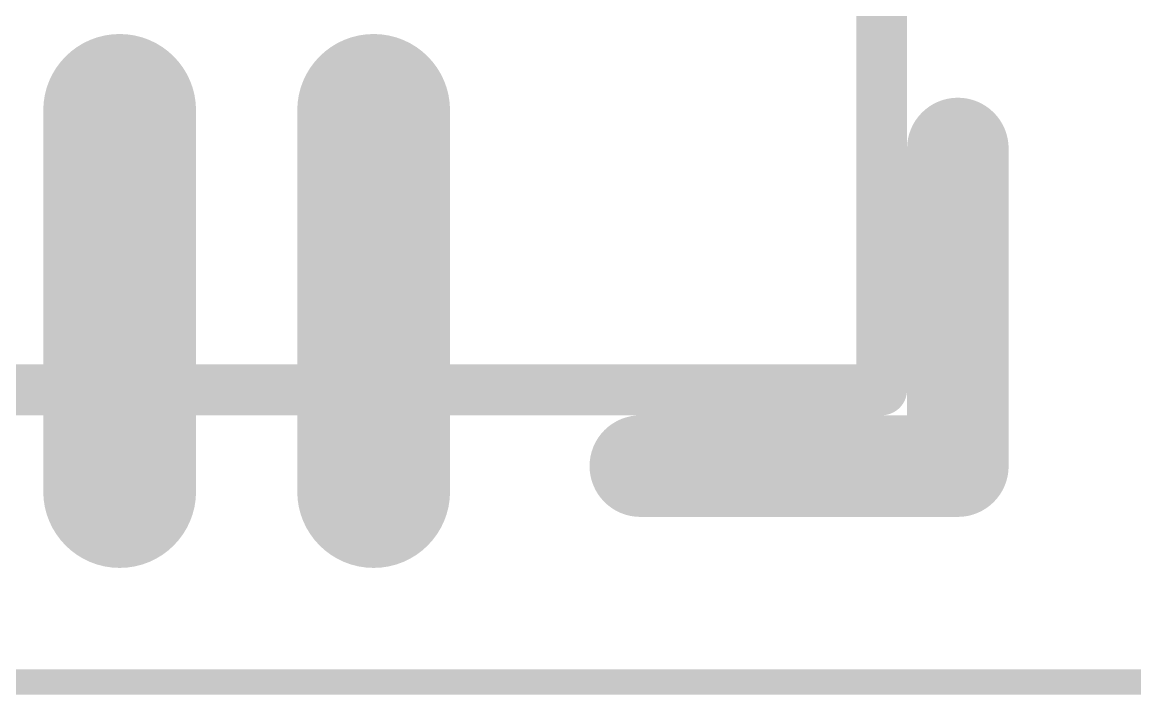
# Model space of a CAD drawing. Header units: inches. Extents: x 0.91 to 3.83, y 2.65 to 3.83.
# Drawn here: x 2.106 to 2.1923, y 2.9961 to 3.0482 of the extents above; entities that cross this region are included whole.
import ezdxf

# ---------------------------------------------------------------- set-up
doc = ezdxf.new("R2010")
doc.units = ezdxf.units.IN
doc.header["$MEASUREMENT"] = 0
for name, color, linetype in [('Bottom 3D Body', 76, 'Continuous'), ('Bottom Courtyard', 56, 'Continuous'), ('Top Layer', 1, 'Continuous'), ('Top Overlay', 2, 'Continuous'), ('Top Paste', 8, 'Continuous'), ('Top Solder', 216, 'Continuous')]:
    doc.layers.add(name, color=color, linetype=linetype)

# ---------------------------------------------------------------- blocks, each defined once
blk = doc.blocks.new('QFN50P500X500X80_HS_29N_CP2102N_54')
at = {"layer": 'Top Layer'}
h = blk.add_hatch(color=1, dxfattribs=at)
edge = h.paths.add_edge_path()
edge.add_arc((0.03937, -0.106299), 0.004921, 180, 360)
edge.add_line((0.044291, -0.106299), (0.044291, -0.076772))
edge.add_arc((0.03937, -0.076772), 0.004921, 0, 180)
edge.add_line((0.034449, -0.076772), (0.034449, -0.106299))
h = blk.add_hatch(color=1, dxfattribs=at)
edge = h.paths.add_edge_path()
edge.add_arc((0.059055, -0.106299), 0.004921, 180, 360)
edge.add_line((0.063976, -0.106299), (0.063976, -0.076772))
edge.add_arc((0.059055, -0.076772), 0.004921, 0, 180)
edge.add_line((0.054134, -0.076772), (0.054134, -0.106299))
at = {"layer": 'Top Paste'}
h = blk.add_hatch(color=8, dxfattribs=at)
edge = h.paths.add_edge_path()
edge.add_arc((0.03937, -0.106299), 0.004921, 180, 360)
edge.add_line((0.044291, -0.106299), (0.044291, -0.076772))
edge.add_arc((0.03937, -0.076772), 0.004921, 0, 180)
edge.add_line((0.034449, -0.076772), (0.034449, -0.106299))
h = blk.add_hatch(color=8, dxfattribs=at)
edge = h.paths.add_edge_path()
edge.add_arc((0.059055, -0.106299), 0.004921, 180, 360)
edge.add_line((0.063976, -0.106299), (0.063976, -0.076772))
edge.add_arc((0.059055, -0.076772), 0.004921, 0, 180)
edge.add_line((0.054134, -0.076772), (0.054134, -0.106299))
at = {"layer": 'Top Solder'}
h = blk.add_hatch(color=216, dxfattribs=at)
edge = h.paths.add_edge_path()
edge.add_arc((0.03937, -0.106299), 0.005921, 180, 360)
edge.add_line((0.045291, -0.106299), (0.045291, -0.076772))
edge.add_arc((0.03937, -0.076772), 0.005921, 0, 180)
edge.add_line((0.033449, -0.076772), (0.033449, -0.106299))
h = blk.add_hatch(color=216, dxfattribs=at)
edge = h.paths.add_edge_path()
edge.add_arc((0.059055, -0.106299), 0.005921, 180, 360)
edge.add_line((0.064976, -0.106299), (0.064976, -0.076772))
edge.add_arc((0.059055, -0.076772), 0.005921, 0, 180)
edge.add_line((0.053134, -0.076772), (0.053134, -0.106299))
at = {"layer": 'Bottom 3D Body'}
blk.add_lwpolyline([(-0.121063, -0.121063, 0.001969, 0.001969, 0), (0.121063, -0.121063, 0.001969, 0.001969, 0)], format="xyseb", dxfattribs=at)
at = {"layer": 'Bottom Courtyard'}
for points in [[(0.098425, -0.098425, 0.003937, 0.003937, 0), (0.098425, 0.098425, 0.003937, 0.003937, 0)], [(-0.098425, -0.098425, 0.003937, 0.003937, 0), (0.098425, -0.098425, 0.003937, 0.003937, 0)]]:
    blk.add_lwpolyline(points, format="xyseb", dxfattribs=at)
blk.add_lwpolyline([(0.097441, -0.098425, 0.001969, 0.001969, 1), (0.099409, -0.098425, 0.001969, 0.001969, 1)], format="xyseb", close=True, dxfattribs=at)
blk.add_lwpolyline([(0.097441, -0.098425, 0.001969, 0.001969, 1), (0.099409, -0.098425, 0.001969, 0.001969, 1)], format="xyseb", close=True, dxfattribs=at)
at = {"layer": 'Top Overlay'}
for points in [[(0.104331, -0.104331, 0.007874, 0.007874, 0), (0.104331, -0.079724, 0.007874, 0.007874, 0)], [(0.079724, -0.104331, 0.007874, 0.007874, 0), (0.104331, -0.104331, 0.007874, 0.007874, 0)]]:
    blk.add_lwpolyline(points, format="xyseb", dxfattribs=at)
for points in [[(0.102362, -0.079724, 0.003937, 0.003937, 1), (0.106299, -0.079724, 0.003937, 0.003937, 1)], [(0.077756, -0.104331, 0.003937, 0.003937, 1), (0.081693, -0.104331, 0.003937, 0.003937, 1)], [(0.102362, -0.104331, 0.003937, 0.003937, 1), (0.106299, -0.104331, 0.003937, 0.003937, 1)], [(0.102362, -0.104331, 0.003937, 0.003937, 1), (0.106299, -0.104331, 0.003937, 0.003937, 1)]]:
    blk.add_lwpolyline(points, format="xyseb", close=True, dxfattribs=at)

msp = doc.modelspace()

# ---------------------------------------------------------------- block references
msp.add_blockref('QFN50P500X500X80_HS_29N_CP2102N_54', (2.074213, 3.11811))

doc.saveas('drawing.dxf')
